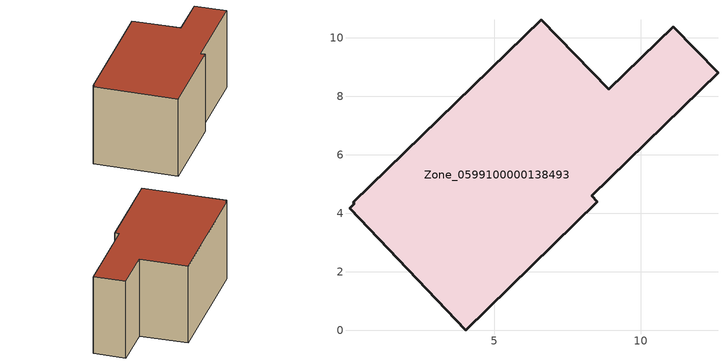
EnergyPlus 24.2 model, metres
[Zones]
Zone_0599100000138493
 floor ground (C_G): 8.91,8.24 11.11,10.38 12.64,8.8 8.32,4.59 8.52,4.39 4.02,0 0.05,4.16 0.22,4.32 0.17,4.38 6.6,10.61 z0
 wall outside (C_F): 0.05,4.16 4.02,0 8.52,4.39 8.32,4.59 12.64,8.8 11.11,10.38 8.91,8.24 6.6,10.61 0.17,4.38 0.22,4.32 0.05,4.16 z0:5.69
 roof outside (C_R): 8.32,4.59 12.64,8.8 11.11,10.38 8.91,8.24 6.6,10.61 0.17,4.38 0.22,4.32 0.05,4.16 4.02,0 8.52,4.39 z5.69
[BUILDING]
Pand.0599100000138493: North Axis=0; Terrain=City; Loads Convergence Tolerance Value=0.04; Temperature Convergence Tolerance Value=0.4; Solar Distribution=FullExterior; Maximum Number of Warmup Days=25; Minimum Number of Warmup Days=1
[Site:Location]
Rotterdam.The.Hague.AP_ZH_NLD Design_Conditions: Latitude=51.96; Longitude=4.45; Time Zone=1; Elevation=-4.5
[SITE:GROUNDTEMPERATURE:BUILDINGSURFACE]
18, 18, 18, 18, 18, 18, 18, 18, 18, 18, 18, 18
[MATERIAL] Thermal Absorptance=0.9; Solar Absorptance=0.7; Visible Absorptance=0.7
Name | Roughness | Thickness | Conductivity | Density | Specific Heat
G.TC.1975-1991 | MediumSmooth | 0.15 | 0.288461 | 540 | 1210
F.TC.1975-1991 | Rough | 0.3 | 0.230769 | 1920 | 840
R.TC.1975-1991 | MediumRough | 0.2 | 0.153846 | 1500 | 1000
[CONSTRUCTION]
C_G: G.TC.1975-1991
C_F: F.TC.1975-1991
C_R: R.TC.1975-1991
[ZONE]
Zone_0599100000138493: Type=1; Multiplier=1; Ceiling Height=Autocalculate; Volume=Autocalculate; Floor Area=autocalculate; Part of Total Floor Area=Yes
[ZONEINFILTRATION:DESIGNFLOWRATE]
Infil_Zone_0599100000138493: Zone or ZoneList or Space or SpaceList=Zone_0599100000138493; Schedule=AlwaysOn; Design Flow Rate Calculation Method=Flow/Area; Flow Rate per Floor Area=0.003; Constant Term Coefficient=1; Temperature Term Coefficient=0; Velocity Term Coefficient=0; Velocity Squared Term Coefficient=0
[HVACTEMPLATE:ZONE:IDEALLOADSAIRSYSTEM]
Zone_0599100000138493: Maximum Heating Supply Air Temperature=50; Minimum Cooling Supply Air Temperature=13; Maximum Heating Supply Air Humidity Ratio=0.0156; Minimum Cooling Supply Air Humidity Ratio=0.0077; Heating Limit=NoLimit; Cooling Limit=NoLimit; Dehumidification Control Type=ConstantSensibleHeatRatio; Cooling Sensible Heat Ratio=0.7; Dehumidification Setpoint=60; Humidification Control Type=None; Humidification Setpoint=30; Outdoor Air Method=None; Outdoor Air Flow Rate per Person=0.00944; Outdoor Air Flow Rate per Zone Floor Area=0; Outdoor Air Flow Rate per Zone=0; Demand Controlled Ventilation Type=None; Outdoor Air Economizer Type=NoEconomizer; Heat Recovery Type=None; Sensible Heat Recovery Effectiveness=0.7; Latent Heat Recovery Effectiveness=0.65
[ZONECONTROL:THERMOSTAT]
ThermostatControl_Zone_0599100000138493: Zone or ZoneList=Zone_0599100000138493; Control Type Schedule=DualSetpointControlType; Control 1=Thermostat_Zone_0599100000138493; Temperature Difference Between Cutout And Setpoint=0
[THERMOSTATSETPOINT:DUALSETPOINT]
Thermostat_Zone_0599100000138493: Heating Setpoint Temperature Schedule=HeatingSetpoint_Zone_0599100000138493; Cooling Setpoint Temperature Schedule=CoolingSetpoint_Zone_0599100000138493
[SCHEDULE:COMPACT]
HeatingSetpoint_Zone_0599100000138493: Through: 12/31, For: AllDays, Until: 24:00, 21
CoolingSetpoint_Zone_0599100000138493: Through: 12/31, For: AllDays, Until: 24:00, 24
DualSetpointControlType: Through: 12/31, For: AllDays, Until: 24:00, 4
AlwaysOn: Through: 12/31, For: AllDays, Until: 24:00, 1
